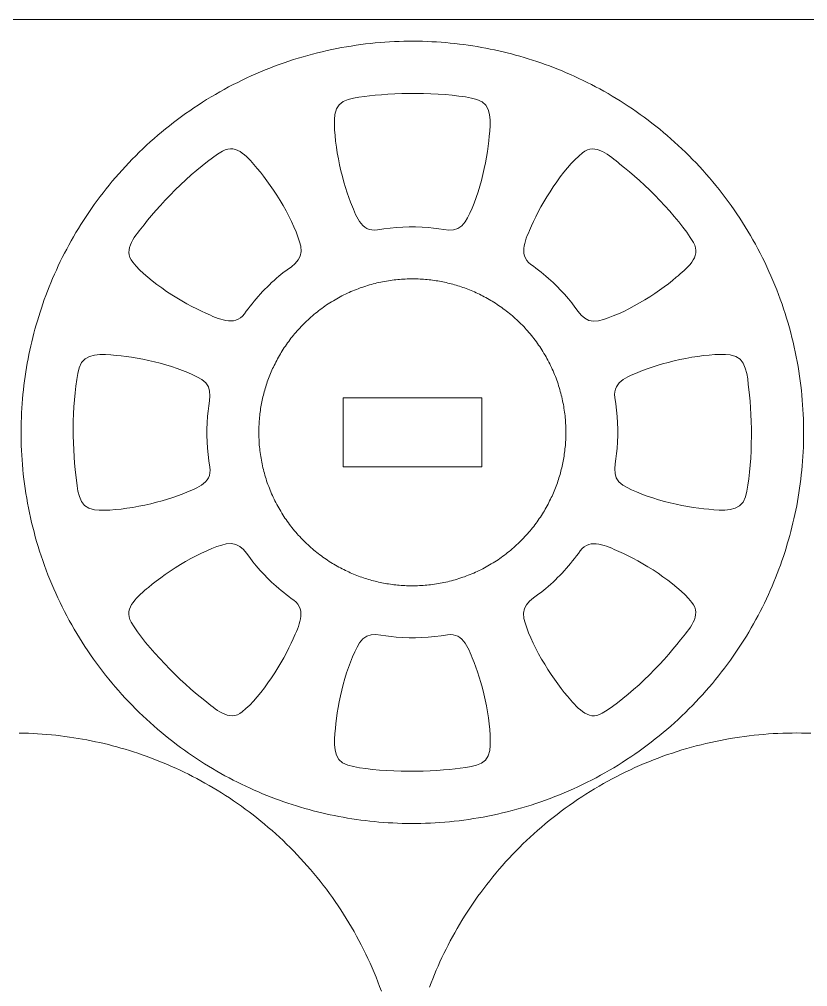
# Model space of a CAD drawing. Header units: inches. Extents: x -505 to 101, y 135 to 440.
# Drawn here: x -9.4 to 36, y 383.7 to 439.6 of the extents above; entities that cross this region are included whole.
import ezdxf

# ---------------------------------------------------------------- set-up
doc = ezdxf.new("R2010")
doc.units = ezdxf.units.IN
doc.header["$MEASUREMENT"] = 0
doc.layers.add('Capa 1', color=7, linetype='Continuous')
doc.layers.add('Capa 3', color=150, linetype='Continuous')

msp = doc.modelspace()

# ---------------------------------------------------------------- linework, layer by layer
at = {"layer": 'Capa 1', "color": 28, "lineweight": 9, "true_color": 0x11100b}
for points in [[(18.697, 437.618), (18.454, 437.678), (18.207, 437.734), (17.963, 437.789), (17.713, 437.841), (17.466, 437.89), (17.212, 437.936), (16.961, 437.98), (16.708, 438.021), (16.45, 438.06), (16.192, 438.096), (15.935, 438.129), (15.674, 438.158), (15.413, 438.185), (15.148, 438.21), (14.884, 438.231), (14.619, 438.248), (14.355, 438.263), (14.086, 438.275), (13.818, 438.284), (13.547, 438.289), (13.275, 438.292), (13.003, 438.291), (12.732, 438.286), (12.46, 438.279), (12.185, 438.268), (11.91, 438.253), (11.635, 438.236), (11.359, 438.215), (11.084, 438.19), (10.806, 438.162), (10.53, 438.13), (10.252, 438.095), (9.973, 438.056), (9.694, 438.014), (9.416, 437.968), (9.14, 437.919), (8.862, 437.866), (8.583, 437.809), (8.304, 437.749), (8.026, 437.685), (7.75, 437.618), (7.472, 437.547), (7.197, 437.472), (6.918, 437.393), (6.643, 437.311), (6.368, 437.226), (6.096, 437.136), (5.821, 437.043), (5.549, 436.947), (5.278, 436.846), (5.006, 436.743), (4.738, 436.635), (4.47, 436.524), (4.201, 436.41), (3.933, 436.292), (3.669, 436.17), (3.408, 436.045), (3.147, 435.916), (2.886, 435.785), (2.625, 435.649), (2.371, 435.51), (2.113, 435.368), (1.859, 435.223), (1.609, 435.074), (1.358, 434.922), (1.111, 434.767), (0.868, 434.609), (0.624, 434.447), (0.381, 434.282), (0.145, 434.115), (-0.092, 433.945), (-0.328, 433.771), (-0.557, 433.595), (-0.787, 433.415), (-1.016, 433.233), (-1.238, 433.049), (-1.461, 432.861), (-1.679, 432.671), (-1.898, 432.479), (-2.11, 432.283), (-2.321, 432.086), (-2.53, 431.886), (-2.734, 431.683), (-2.935, 431.479), (-3.136, 431.272), (-3.33, 431.063), (-3.524, 430.852), (-3.715, 430.639), (-3.902, 430.424), (-4.085, 430.207), (-4.265, 429.988), (-4.445, 429.768), (-4.618, 429.545), (-4.791, 429.322), (-4.957, 429.096), (-5.122, 428.869), (-5.285, 428.641), (-5.443, 428.411), (-5.595, 428.18), (-5.75, 427.947), (-5.899, 427.714), (-6.043, 427.479), (-6.184, 427.244), (-6.322, 427.007), (-6.459, 426.769), (-6.59, 426.531), (-6.717, 426.292), (-6.844, 426.052), (-6.968, 425.811), (-7.084, 425.57), (-7.2, 425.328), (-7.313, 425.086), (-7.422, 424.843), (-7.528, 424.6), (-7.631, 424.357), (-7.729, 424.114), (-7.825, 423.87), (-7.916, 423.626), (-8.008, 423.382), (-8.093, 423.138), (-8.177, 422.894), (-8.255, 422.651), (-8.333, 422.407), (-8.407, 422.164), (-8.477, 421.921), (-8.548, 421.678), (-8.611, 421.435), (-8.675, 421.193), (-8.731, 420.95), (-8.791, 420.706), (-8.844, 420.459), (-8.897, 420.211), (-8.946, 419.962), (-8.992, 419.71), (-9.035, 419.458), (-9.077, 419.203), (-9.116, 418.947), (-9.151, 418.69), (-9.183, 418.431), (-9.215, 418.171), (-9.239, 417.909), (-9.264, 417.647), (-9.285, 417.383), (-9.303, 417.117), (-9.317, 416.851), (-9.331, 416.583), (-9.338, 416.314), (-9.345, 416.044), (-9.345, 415.774), (-9.345, 415.502), (-9.342, 415.23), (-9.334, 414.957), (-9.324, 414.682), (-9.31, 414.408), (-9.292, 414.132), (-9.271, 413.856), (-9.246, 413.58), (-9.218, 413.303), (-9.186, 413.026), (-9.151, 412.748), (-9.112, 412.471), (-9.07, 412.193), (-9.024, 411.914), (-8.975, 411.636), (-8.922, 411.358), (-8.865, 411.08), (-8.805, 410.802), (-8.742, 410.524), (-8.671, 410.247), (-8.601, 409.97), (-8.527, 409.693), (-8.449, 409.417), (-8.368, 409.141), (-8.28, 408.866), (-8.192, 408.592), (-8.1, 408.318), (-8.001, 408.046), (-7.902, 407.774), (-7.796, 407.503), (-7.691, 407.234), (-7.578, 406.965), (-7.465, 406.698), (-7.348, 406.432), (-7.225, 406.167), (-7.102, 405.904), (-6.971, 405.642), (-6.84, 405.382), (-6.703, 405.124), (-6.565, 404.866), (-6.424, 404.611), (-6.28, 404.358), (-6.128, 404.107), (-5.976, 403.857), (-5.821, 403.609), (-5.662, 403.364), (-5.503, 403.121), (-5.338, 402.879), (-5.172, 402.641), (-4.999, 402.404), (-4.826, 402.17), (-4.65, 401.938), (-4.47, 401.709), (-4.29, 401.482), (-4.103, 401.258), (-3.916, 401.036), (-3.725, 400.817), (-3.535, 400.601), (-3.337, 400.388), (-3.14, 400.177), (-2.942, 399.969), (-2.738, 399.764), (-2.533, 399.562), (-2.328, 399.363), (-2.117, 399.166), (-1.909, 398.973), (-1.693, 398.783), (-1.478, 398.596), (-1.263, 398.412), (-1.044, 398.232), (-0.822, 398.054), (-0.6, 397.88), (-0.377, 397.708), (-0.152, 397.54), (0.078, 397.375), (0.303, 397.214), (0.533, 397.055), (0.766, 396.901), (0.998, 396.748), (1.231, 396.6), (1.464, 396.455), (1.7, 396.313), (1.937, 396.175), (2.177, 396.039), (2.413, 395.907), (2.653, 395.779), (2.893, 395.653), (3.133, 395.531), (3.376, 395.412), (3.616, 395.297), (3.859, 395.185), (4.103, 395.076), (4.346, 394.97), (4.586, 394.868), (4.83, 394.769), (5.077, 394.673), (5.32, 394.58), (5.563, 394.49), (5.807, 394.404), (6.05, 394.321), (6.294, 394.24), (6.537, 394.163), (6.78, 394.089), (7.024, 394.018), (7.267, 393.951), (7.511, 393.886), (7.75, 393.824), (7.994, 393.764), (8.241, 393.707), (8.484, 393.653), (8.735, 393.601), (8.982, 393.552), (9.236, 393.506), (9.486, 393.462), (9.74, 393.421), (9.998, 393.382), (10.255, 393.347), (10.513, 393.314), (10.774, 393.284), (11.035, 393.257), (11.299, 393.233), (11.564, 393.212), (11.829, 393.193), (12.093, 393.179), (12.361, 393.167), (12.63, 393.158), (12.901, 393.153), (13.173, 393.15), (13.444, 393.151), (13.716, 393.156), (13.988, 393.163), (14.263, 393.174), (14.538, 393.189), (14.813, 393.206), (15.088, 393.227), (15.363, 393.252), (15.642, 393.28), (15.917, 393.312), (16.196, 393.347), (16.475, 393.385), (16.753, 393.428), (17.032, 393.474), (17.307, 393.523), (17.586, 393.576), (17.865, 393.633), (18.143, 393.693), (18.422, 393.757), (18.697, 393.824), (18.976, 393.895), (19.251, 393.97), (19.53, 394.049), (19.805, 394.131), (20.08, 394.216), (20.352, 394.306), (20.627, 394.399), (20.898, 394.495), (21.17, 394.595), (21.442, 394.7), (21.71, 394.807), (21.978, 394.918), (22.246, 395.032), (22.514, 395.15), (22.779, 395.272), (23.04, 395.397), (23.301, 395.526), (23.562, 395.658), (23.823, 395.793), (24.077, 395.932), (24.335, 396.074), (24.589, 396.219), (24.839, 396.368), (25.089, 396.52), (25.336, 396.675), (25.58, 396.834), (25.823, 396.995), (26.067, 397.159), (26.303, 397.327), (26.539, 397.498), (26.776, 397.671), (27.009, 397.847), (27.234, 398.027), (27.464, 398.209), (27.686, 398.394), (27.908, 398.581), (28.127, 398.771), (28.346, 398.964), (28.557, 399.159), (28.769, 399.356), (28.977, 399.556), (29.182, 399.759), (29.383, 399.963), (29.584, 400.17), (29.778, 400.379), (29.972, 400.59), (30.163, 400.803), (30.349, 401.018), (30.533, 401.235), (30.713, 401.454), (30.893, 401.674), (31.066, 401.896), (31.238, 402.121), (31.404, 402.346), (31.57, 402.573), (31.732, 402.802), (31.891, 403.031), (32.043, 403.262), (32.198, 403.495), (32.346, 403.728), (32.491, 403.963), (32.632, 404.199), (32.77, 404.435), (32.907, 404.673), (33.038, 404.911), (33.165, 405.15), (33.292, 405.39), (33.415, 405.631), (33.532, 405.872), (33.648, 406.114), (33.761, 406.356), (33.87, 406.599), (33.976, 406.842), (34.078, 407.085), (34.177, 407.328), (34.272, 407.572), (34.364, 407.816), (34.456, 408.06), (34.54, 408.304), (34.625, 408.548), (34.703, 408.791), (34.78, 409.035), (34.855, 409.278), (34.925, 409.522), (34.995, 409.765), (35.059, 410.007), (35.123, 410.249), (35.179, 410.492), (35.239, 410.737), (35.292, 410.983), (35.345, 411.231), (35.394, 411.48), (35.44, 411.732), (35.482, 411.985), (35.525, 412.239), (35.564, 412.495), (35.599, 412.752), (35.631, 413.011), (35.662, 413.271), (35.687, 413.533), (35.712, 413.796), (35.733, 414.06), (35.75, 414.325), (35.765, 414.592), (35.779, 414.859), (35.786, 415.128), (35.793, 415.398), (35.793, 415.668), (35.793, 415.94), (35.789, 416.212), (35.782, 416.486), (35.772, 416.76), (35.758, 417.034), (35.74, 417.31), (35.719, 417.586), (35.694, 417.862), (35.666, 418.139), (35.634, 418.416), (35.599, 418.694), (35.56, 418.971), (35.518, 419.249), (35.472, 419.528), (35.422, 419.806), (35.369, 420.084), (35.313, 420.362), (35.253, 420.64), (35.19, 420.918), (35.119, 421.195), (35.049, 421.472), (34.974, 421.749), (34.897, 422.026), (34.816, 422.301), (34.727, 422.576), (34.639, 422.85), (34.548, 423.124), (34.449, 423.396), (34.35, 423.668), (34.244, 423.939), (34.138, 424.208), (34.025, 424.477), (33.913, 424.744), (33.796, 425.01), (33.673, 425.275), (33.549, 425.538), (33.419, 425.8), (33.288, 426.06), (33.15, 426.319), (33.013, 426.575), (32.872, 426.831), (32.727, 427.084), (32.575, 427.336), (32.424, 427.585), (32.269, 427.833), (32.11, 428.078), (31.951, 428.321), (31.785, 428.563), (31.619, 428.802), (31.447, 429.038), (31.274, 429.272), (31.097, 429.504), (30.918, 429.733), (30.738, 429.96), (30.551, 430.185), (30.364, 430.406), (30.173, 430.625), (29.983, 430.841), (29.785, 431.055), (29.587, 431.265), (29.39, 431.473), (29.185, 431.678), (28.981, 431.881), (28.776, 432.08), (28.565, 432.276), (28.356, 432.469), (28.141, 432.659), (27.926, 432.846), (27.711, 433.03), (27.492, 433.211), (27.27, 433.388), (27.047, 433.563), (26.825, 433.734), (26.599, 433.902), (26.37, 434.067), (26.144, 434.228), (25.915, 434.387), (25.682, 434.542), (25.449, 434.693), (25.217, 434.842), (24.984, 434.987), (24.747, 435.129), (24.511, 435.268), (24.271, 435.403), (24.035, 435.535), (23.795, 435.663), (23.555, 435.789), (23.315, 435.911), (23.072, 436.029), (22.832, 436.145), (22.588, 436.257), (22.345, 436.366), (22.105, 436.472), (21.862, 436.574), (21.618, 436.673), (21.371, 436.769), (21.128, 436.862), (20.884, 436.952), (20.641, 437.038), (20.398, 437.121), (20.154, 437.202), (19.911, 437.279), (19.667, 437.353), (19.424, 437.424), (19.18, 437.492), (18.937, 437.557), (18.697, 437.618)], [(15.37, 424.314), (15.466, 424.289), (15.561, 424.264), (15.656, 424.237), (15.752, 424.21), (15.847, 424.181), (15.942, 424.15), (16.037, 424.119), (16.136, 424.086), (16.231, 424.052), (16.326, 424.017), (16.422, 423.981), (16.517, 423.943), (16.612, 423.904), (16.708, 423.864), (16.803, 423.822), (16.898, 423.779), (16.993, 423.736), (17.089, 423.69), (17.184, 423.644), (17.279, 423.596), (17.371, 423.547), (17.466, 423.496), (17.558, 423.444), (17.653, 423.391), (17.745, 423.337), (17.836, 423.281), (17.928, 423.224), (18.02, 423.166), (18.112, 423.106), (18.203, 423.046), (18.295, 422.984), (18.383, 422.92), (18.471, 422.855), (18.56, 422.79), (18.648, 422.722), (18.736, 422.654), (18.821, 422.584), (18.909, 422.513), (18.994, 422.441), (19.078, 422.368), (19.163, 422.293), (19.244, 422.217), (19.325, 422.14), (19.406, 422.062), (19.487, 421.983), (19.569, 421.902), (19.646, 421.821), (19.724, 421.738), (19.798, 421.654), (19.875, 421.57), (19.95, 421.484), (20.024, 421.396), (20.094, 421.309), (20.168, 421.22), (20.239, 421.129), (20.306, 421.039), (20.376, 420.947), (20.443, 420.854), (20.507, 420.76), (20.571, 420.665), (20.634, 420.57), (20.697, 420.474), (20.757, 420.377), (20.817, 420.278), (20.877, 420.18), (20.934, 420.081), (20.99, 419.98), (21.043, 419.88), (21.096, 419.778), (21.149, 419.676), (21.198, 419.573), (21.248, 419.47), (21.297, 419.366), (21.343, 419.262), (21.389, 419.157), (21.431, 419.052), (21.473, 418.946), (21.512, 418.839), (21.551, 418.733), (21.59, 418.626), (21.629, 418.518), (21.664, 418.411), (21.696, 418.303), (21.728, 418.195), (21.759, 418.086), (21.788, 417.978), (21.816, 417.869), (21.844, 417.76), (21.869, 417.651), (21.89, 417.542), (21.914, 417.433), (21.936, 417.324), (21.953, 417.215), (21.971, 417.106), (21.989, 416.997), (22.003, 416.887), (22.017, 416.779), (22.031, 416.67), (22.042, 416.561), (22.052, 416.453), (22.059, 416.344), (22.066, 416.236), (22.07, 416.129), (22.077, 416.021), (22.077, 415.914), (22.08, 415.807), (22.08, 415.7), (22.08, 415.594), (22.077, 415.488), (22.073, 415.383), (22.07, 415.278), (22.063, 415.173), (22.056, 415.069), (22.049, 414.966), (22.038, 414.862), (22.027, 414.76), (22.017, 414.658), (22.003, 414.556), (21.989, 414.455), (21.975, 414.355), (21.957, 414.255), (21.943, 414.156), (21.922, 414.057), (21.904, 413.959), (21.883, 413.862), (21.862, 413.765), (21.84, 413.669), (21.816, 413.574), (21.791, 413.479), (21.766, 413.384), (21.742, 413.289), (21.713, 413.193), (21.682, 413.097), (21.653, 413.002), (21.622, 412.906), (21.59, 412.811), (21.555, 412.715), (21.519, 412.619), (21.484, 412.523), (21.445, 412.428), (21.407, 412.332), (21.368, 412.237), (21.325, 412.141), (21.283, 412.046), (21.237, 411.951), (21.191, 411.856), (21.145, 411.762), (21.1, 411.667), (21.05, 411.573), (20.997, 411.479), (20.948, 411.386), (20.895, 411.292), (20.839, 411.199), (20.786, 411.107), (20.726, 411.015), (20.669, 410.924), (20.609, 410.832), (20.549, 410.741), (20.486, 410.652), (20.422, 410.562), (20.359, 410.473), (20.292, 410.384), (20.225, 410.296), (20.158, 410.209), (20.087, 410.123), (20.017, 410.037), (19.942, 409.951), (19.872, 409.867), (19.794, 409.784), (19.72, 409.701), (19.643, 409.619), (19.565, 409.537), (19.484, 409.457), (19.406, 409.378), (19.325, 409.299), (19.241, 409.222), (19.156, 409.145), (19.071, 409.07), (18.986, 408.995), (18.898, 408.921), (18.81, 408.849), (18.722, 408.778), (18.634, 408.707), (18.542, 408.638), (18.45, 408.57), (18.355, 408.503), (18.263, 408.437), (18.168, 408.373), (18.073, 408.309), (17.978, 408.247), (17.879, 408.186), (17.78, 408.127), (17.681, 408.068), (17.582, 408.011), (17.484, 407.956), (17.381, 407.901), (17.283, 407.848), (17.18, 407.796), (17.074, 407.746), (16.972, 407.697), (16.87, 407.649), (16.764, 407.603), (16.658, 407.558), (16.556, 407.514), (16.45, 407.472), (16.341, 407.431), (16.235, 407.392), (16.129, 407.354), (16.023, 407.318), (15.914, 407.283), (15.805, 407.249), (15.699, 407.216), (15.589, 407.186), (15.48, 407.156), (15.37, 407.129), (15.265, 407.102), (15.155, 407.077), (15.046, 407.053), (14.937, 407.031), (14.827, 407.01), (14.718, 406.991), (14.608, 406.973), (14.499, 406.956), (14.39, 406.941), (14.28, 406.928), (14.171, 406.915), (14.065, 406.904), (13.956, 406.894), (13.847, 406.886), (13.741, 406.879), (13.631, 406.874), (13.525, 406.869), (13.416, 406.866), (13.31, 406.865), (13.205, 406.864), (13.099, 406.865), (12.993, 406.867), (12.887, 406.871), (12.781, 406.875), (12.675, 406.881), (12.573, 406.888), (12.467, 406.897), (12.365, 406.906), (12.263, 406.917), (12.16, 406.928), (12.058, 406.941), (11.959, 406.955), (11.857, 406.97), (11.758, 406.986), (11.659, 407.004), (11.561, 407.022), (11.462, 407.041), (11.363, 407.062), (11.268, 407.083), (11.172, 407.105), (11.077, 407.128), (10.982, 407.153), (10.887, 407.178), (10.791, 407.205), (10.696, 407.233), (10.601, 407.262), (10.506, 407.292), (10.411, 407.323), (10.312, 407.356), (10.216, 407.39), (10.121, 407.425), (10.026, 407.462), (9.931, 407.499), (9.835, 407.538), (9.74, 407.578), (9.645, 407.62), (9.55, 407.662), (9.455, 407.706), (9.359, 407.752), (9.264, 407.799), (9.169, 407.847), (9.077, 407.896), (8.982, 407.946), (8.89, 407.998), (8.795, 408.051), (8.703, 408.105), (8.611, 408.161), (8.516, 408.218), (8.428, 408.276), (8.336, 408.336), (8.244, 408.397), (8.153, 408.459), (8.064, 408.522), (7.976, 408.587), (7.888, 408.653), (7.8, 408.72), (7.712, 408.788), (7.627, 408.858), (7.539, 408.929), (7.454, 409.001), (7.37, 409.075), (7.285, 409.149), (7.204, 409.225), (7.123, 409.302), (7.041, 409.38), (6.96, 409.46), (6.879, 409.54), (6.801, 409.621), (6.724, 409.704), (6.646, 409.788), (6.572, 409.873), (6.498, 409.959), (6.424, 410.046), (6.353, 410.134), (6.28, 410.223), (6.209, 410.313), (6.142, 410.403), (6.071, 410.495), (6.004, 410.588), (5.941, 410.682), (5.877, 410.777), (5.814, 410.872), (5.75, 410.968), (5.69, 411.066), (5.63, 411.163), (5.57, 411.262), (5.514, 411.362), (5.457, 411.462), (5.404, 411.562), (5.352, 411.664), (5.299, 411.766), (5.249, 411.869), (5.2, 411.972), (5.151, 412.076), (5.105, 412.18), (5.059, 412.285), (5.017, 412.391), (4.974, 412.497), (4.935, 412.603), (4.893, 412.709), (4.858, 412.816), (4.819, 412.923), (4.784, 413.031), (4.752, 413.139), (4.72, 413.247), (4.688, 413.356), (4.66, 413.464), (4.632, 413.573), (4.604, 413.682), (4.579, 413.791), (4.558, 413.9), (4.533, 414.009), (4.512, 414.118), (4.494, 414.227), (4.477, 414.336), (4.459, 414.446), (4.445, 414.555), (4.431, 414.664), (4.417, 414.772), (4.406, 414.881), (4.396, 414.989), (4.389, 415.098), (4.381, 415.206), (4.378, 415.313), (4.371, 415.421), (4.367, 415.528), (4.367, 415.635), (4.367, 415.742), (4.367, 415.848), (4.371, 415.954), (4.374, 416.059), (4.378, 416.164), (4.385, 416.269), (4.392, 416.373), (4.399, 416.476), (4.41, 416.579), (4.42, 416.683), (4.431, 416.784), (4.445, 416.886), (4.459, 416.987), (4.473, 417.088), (4.491, 417.187), (4.505, 417.286), (4.526, 417.385), (4.544, 417.483), (4.565, 417.58), (4.586, 417.677), (4.607, 417.773), (4.632, 417.868), (4.657, 417.963), (4.681, 418.058), (4.706, 418.154), (4.734, 418.249), (4.766, 418.344), (4.794, 418.44), (4.826, 418.536), (4.858, 418.632), (4.893, 418.727), (4.928, 418.823), (4.964, 418.919), (5.002, 419.014), (5.041, 419.11), (5.08, 419.205), (5.122, 419.301), (5.165, 419.396), (5.211, 419.491), (5.256, 419.586), (5.302, 419.68), (5.348, 419.775), (5.397, 419.869), (5.45, 419.963), (5.5, 420.057), (5.553, 420.15), (5.609, 420.242), (5.662, 420.335), (5.722, 420.427), (5.778, 420.519), (5.838, 420.61), (5.898, 420.7), (5.962, 420.791), (6.025, 420.88), (6.089, 420.97), (6.156, 421.058), (6.223, 421.146), (6.29, 421.233), (6.361, 421.32), (6.431, 421.406), (6.505, 421.491), (6.576, 421.575), (6.653, 421.659), (6.727, 421.741), (6.805, 421.823), (6.883, 421.904), (6.964, 421.985), (7.041, 422.064), (7.123, 422.143), (7.207, 422.22), (7.292, 422.297), (7.376, 422.372), (7.461, 422.447), (7.549, 422.521), (7.638, 422.593), (7.726, 422.664), (7.814, 422.735), (7.906, 422.804), (7.997, 422.872), (8.093, 422.939), (8.184, 423.005), (8.28, 423.069), (8.375, 423.133), (8.47, 423.195), (8.569, 423.256), (8.668, 423.315), (8.767, 423.374), (8.865, 423.43), (8.964, 423.486), (9.066, 423.541), (9.165, 423.594), (9.267, 423.646), (9.373, 423.696), (9.476, 423.745), (9.578, 423.793), (9.684, 423.839), (9.79, 423.884), (9.892, 423.928), (9.998, 423.97), (10.107, 424.011), (10.213, 424.05), (10.319, 424.088), (10.428, 424.124), (10.534, 424.16), (10.643, 424.193), (10.749, 424.225), (10.858, 424.256), (10.968, 424.286), (11.077, 424.314), (11.183, 424.34), (11.292, 424.365), (11.402, 424.389), (11.511, 424.411), (11.62, 424.432), (11.73, 424.451), (11.839, 424.469), (11.948, 424.486), (12.058, 424.501), (12.167, 424.515), (12.277, 424.527), (12.383, 424.538), (12.492, 424.548), (12.601, 424.556), (12.707, 424.563), (12.816, 424.569), (12.922, 424.573), (13.032, 424.576), (13.137, 424.577), (13.243, 424.578), (13.349, 424.577), (13.455, 424.575), (13.561, 424.571), (13.667, 424.567), (13.772, 424.561), (13.875, 424.554), (13.981, 424.546), (14.083, 424.536), (14.185, 424.526), (14.288, 424.514), (14.39, 424.501), (14.489, 424.487), (14.591, 424.472), (14.69, 424.456), (14.788, 424.438), (14.887, 424.42), (14.986, 424.401), (15.085, 424.381), (15.18, 424.359), (15.275, 424.337), (15.37, 424.314)], [(17.223, 413.721), (9.225, 413.721), (9.225, 417.721), (17.223, 417.721), (17.223, 413.721)], [(-4.314, 397.698), (-4.558, 397.757), (-4.801, 397.814), (-5.048, 397.868), (-5.299, 397.92), (-5.546, 397.969), (-5.8, 398.016), (-6.05, 398.06), (-6.304, 398.101), (-6.562, 398.14), (-6.819, 398.175), (-7.077, 398.208), (-7.338, 398.238), (-7.599, 398.265), (-7.864, 398.289), (-8.125, 398.31), (-8.393, 398.328), (-8.657, 398.343), (-8.925, 398.355), (-9.193, 398.364), (-9.465, 398.369)], [(36.216, 398.355), (35.948, 398.364), (35.676, 398.369), (35.408, 398.371), (35.137, 398.37), (34.861, 398.366), (34.59, 398.358), (34.315, 398.347), (34.039, 398.333), (33.764, 398.315), (33.489, 398.294), (33.214, 398.27), (32.935, 398.242), (32.66, 398.21), (32.382, 398.175), (32.103, 398.136), (31.824, 398.094), (31.549, 398.048), (31.27, 397.999), (30.992, 397.945), (30.713, 397.889), (30.434, 397.829), (30.155, 397.765), (29.88, 397.697), (29.601, 397.626), (29.326, 397.552), (29.051, 397.473), (28.773, 397.391), (28.497, 397.305), (28.226, 397.216), (27.951, 397.123), (27.679, 397.026), (27.407, 396.926), (27.136, 396.822), (26.867, 396.715), (26.599, 396.604), (26.331, 396.489), (26.063, 396.371), (25.799, 396.25), (25.538, 396.124), (25.277, 395.996), (25.015, 395.864), (24.758, 395.729), (24.5, 395.59), (24.243, 395.448), (23.992, 395.303), (23.738, 395.154), (23.491, 395.001), (23.241, 394.847), (22.998, 394.688), (22.754, 394.527), (22.511, 394.362), (22.274, 394.195), (22.038, 394.024), (21.802, 393.851), (21.572, 393.674), (21.343, 393.495), (21.114, 393.313), (20.892, 393.128), (20.669, 392.941), (20.45, 392.751), (20.235, 392.558), (20.02, 392.363), (19.808, 392.165), (19.6, 391.966), (19.396, 391.763), (19.195, 391.558), (18.994, 391.352), (18.8, 391.143), (18.605, 390.932), (18.415, 390.719), (18.228, 390.504), (18.045, 390.287), (17.865, 390.068), (17.688, 389.847), (17.512, 389.625), (17.342, 389.401), (17.173, 389.176), (17.007, 388.949), (16.845, 388.72), (16.69, 388.49), (16.535, 388.259), (16.383, 388.027), (16.231, 387.793), (16.087, 387.559), (15.945, 387.323), (15.808, 387.087), (15.67, 386.849), (15.54, 386.61), (15.413, 386.371), (15.286, 386.131), (15.166, 385.891), (15.046, 385.65), (14.93, 385.408), (14.817, 385.166), (14.707, 384.923), (14.602, 384.68), (14.499, 384.437), (14.4, 384.193), (14.305, 383.949), (14.213, 383.706)], [(11.437, 383.476), (11.338, 383.748), (11.232, 384.018), (11.127, 384.288), (11.017, 384.557), (10.901, 384.824), (10.784, 385.09), (10.661, 385.355), (10.537, 385.618), (10.407, 385.88), (10.276, 386.14), (10.139, 386.398), (10.001, 386.655), (9.86, 386.911), (9.716, 387.164), (9.564, 387.415), (9.412, 387.665), (9.257, 387.912), (9.102, 388.158), (8.939, 388.401), (8.773, 388.642), (8.608, 388.881), (8.435, 389.118), (8.262, 389.352), (8.086, 389.584), (7.906, 389.813), (7.726, 390.04), (7.539, 390.264), (7.352, 390.486), (7.161, 390.705), (6.971, 390.921), (6.773, 391.134), (6.576, 391.345), (6.378, 391.553), (6.174, 391.758), (5.969, 391.96), (5.764, 392.159), (5.556, 392.355), (5.345, 392.548), (5.129, 392.738), (4.914, 392.925), (4.699, 393.109), (4.48, 393.29), (4.258, 393.468), (4.036, 393.642), (3.814, 393.813), (3.588, 393.982), (3.362, 394.146), (3.133, 394.308), (2.903, 394.466), (2.67, 394.621), (2.438, 394.773), (2.205, 394.922), (1.972, 395.067), (1.736, 395.209), (1.499, 395.347), (1.259, 395.482), (1.023, 395.614), (0.783, 395.743), (0.543, 395.868), (0.303, 395.99), (0.06, 396.109), (-0.18, 396.225), (-0.423, 396.337), (-0.667, 396.446), (-0.907, 396.551), (-1.15, 396.654), (-1.393, 396.753), (-1.637, 396.849), (-1.884, 396.942), (-2.127, 397.031), (-2.371, 397.118), (-2.614, 397.201), (-2.858, 397.281), (-3.101, 397.358), (-3.344, 397.432), (-3.588, 397.503), (-3.831, 397.571), (-4.075, 397.636), (-4.314, 397.698)]]:
    msp.add_lwpolyline(points, dxfattribs=at)
for points in [[(11.204, 427.405), (10.259, 427.238), (9.931, 428.327), (9.663, 429.002), (9.126, 430.348), (8.615, 432.621), (8.756, 434.062), (8.855, 435.037), (10.019, 435.041), (10.749, 435.134), (12.45, 435.351), (15.303, 435.363), (16.951, 434.931), (17.896, 434.684), (17.717, 433.545), (17.664, 432.814), (17.558, 431.373), (17.022, 429.092), (16.263, 427.864), (15.797, 427.107), (14.94, 427.48), (14.15, 427.542), (13.166, 427.619), (12.178, 427.567), (11.204, 427.405)], [(3.535, 422.555), (2.977, 421.771), (1.99, 422.303), (1.312, 422.593), (-0.025, 423.169), (-1.979, 424.406), (-2.903, 425.531), (-3.524, 426.288), (-2.702, 427.117), (-2.254, 427.697), (-1.203, 429.056), (0.801, 431.076), (2.275, 431.94), (3.119, 432.434), (3.799, 431.501), (4.276, 430.947), (5.225, 429.848), (6.47, 427.822), (6.787, 426.456), (6.989, 425.588), (6.131, 425.255), (5.521, 424.735), (4.77, 424.094), (4.106, 423.358), (3.535, 422.555)], [(20.059, 425.41), (19.276, 425.973), (19.801, 426.95), (20.094, 427.631), (20.68, 428.987), (21.893, 430.906), (23.033, 431.849), (23.788, 432.473), (24.624, 431.646), (25.199, 431.199), (26.596, 430.121), (28.536, 428.191), (29.439, 426.678), (29.94, 425.833), (29.009, 425.151), (28.448, 424.668), (27.34, 423.71), (25.396, 422.507), (23.968, 422.16), (23.096, 421.947), (22.758, 422.817), (22.239, 423.424), (21.597, 424.175), (20.86, 424.837), (20.059, 425.41)], [(1.542, 413.702), (1.707, 412.756), (0.617, 412.427), (-0.056, 412.159), (-1.401, 411.624), (-3.68, 411.111), (-5.115, 411.254), (-6.092, 411.351), (-6.096, 412.515), (-6.191, 413.245), (-6.41, 414.969), (-6.42, 417.76), (-5.99, 419.439), (-5.743, 420.392), (-4.607, 420.215), (-3.87, 420.161), (-2.374, 420.051), (-0.215, 419.539), (1.072, 418.766), (1.842, 418.305), (1.464, 417.434), (1.404, 416.648), (1.326, 415.663), (1.379, 414.676), (1.542, 413.702)], [(24.906, 417.74), (24.751, 418.689), (25.82, 419.01), (26.504, 419.283), (27.852, 419.82), (30.124, 420.331), (31.563, 420.189), (32.54, 420.092), (32.544, 418.927), (32.639, 418.197), (32.854, 416.499), (32.865, 413.641), (32.434, 411.994), (32.187, 411.049), (31.048, 411.228), (30.318, 411.282), (28.875, 411.387), (26.596, 411.923), (25.365, 412.681), (24.61, 413.148), (24.984, 414.002), (25.044, 414.794), (25.121, 415.779), (25.072, 416.767), (24.906, 417.74)], [(6.389, 406.032), (7.175, 405.475), (6.643, 404.485), (6.353, 403.811), (5.775, 402.473), (4.54, 400.518), (3.415, 399.593), (2.656, 398.971), (1.827, 399.793), (1.249, 400.243), (-0.099, 401.283), (-2.149, 403.32), (-2.995, 404.773), (-3.486, 405.617), (-2.558, 406.294), (-2, 406.774), (-0.9, 407.724), (1.125, 408.967), (2.487, 409.285), (3.355, 409.486), (3.69, 408.628), (4.209, 408.018), (4.851, 407.267), (5.588, 406.605), (6.389, 406.032)], [(22.913, 408.887), (23.474, 409.668), (24.455, 409.142), (25.135, 408.849), (26.49, 408.266), (28.409, 407.051), (29.351, 405.911), (29.975, 405.157), (29.15, 404.322), (28.702, 403.745), (27.622, 402.35), (25.693, 400.408), (24.179, 399.507), (23.336, 399.004), (22.652, 399.937), (22.172, 400.495), (21.223, 401.595), (19.978, 403.62), (19.66, 404.986), (19.459, 405.854), (20.32, 406.187), (20.927, 406.707), (21.678, 407.349), (22.341, 408.084), (22.913, 408.887)], [(15.244, 404.037), (16.192, 404.192), (16.514, 403.128), (16.785, 402.44), (17.318, 401.105), (17.84, 398.797), (17.692, 397.37), (17.589, 396.403), (16.422, 396.4), (15.699, 396.308), (14.002, 396.091), (11.144, 396.08), (9.497, 396.511), (8.551, 396.758), (8.731, 397.897), (8.784, 398.628), (8.894, 400.121), (9.405, 402.284), (10.178, 403.57), (10.64, 404.338), (11.507, 403.962), (12.298, 403.901), (13.282, 403.824), (14.27, 403.875), (15.244, 404.037)]]:
    msp.add_open_spline(points, degree=3, knots=[0, 0, 0, 0, 1, 1, 1, 2, 2, 2, 3, 3, 3, 4, 4, 4, 5, 5, 5, 6, 6, 6, 7, 7, 7, 8, 8, 8, 8], dxfattribs=at)
at = {"layer": 'Capa 3', "lineweight": 0}
msp.add_lwpolyline([(-505.12, 439.552), (100.88, 439.552), (100.88, 135.159), (-505.149, 135.217), (-505.12, 439.552)], dxfattribs=at)

doc.saveas('drawing.dxf')
